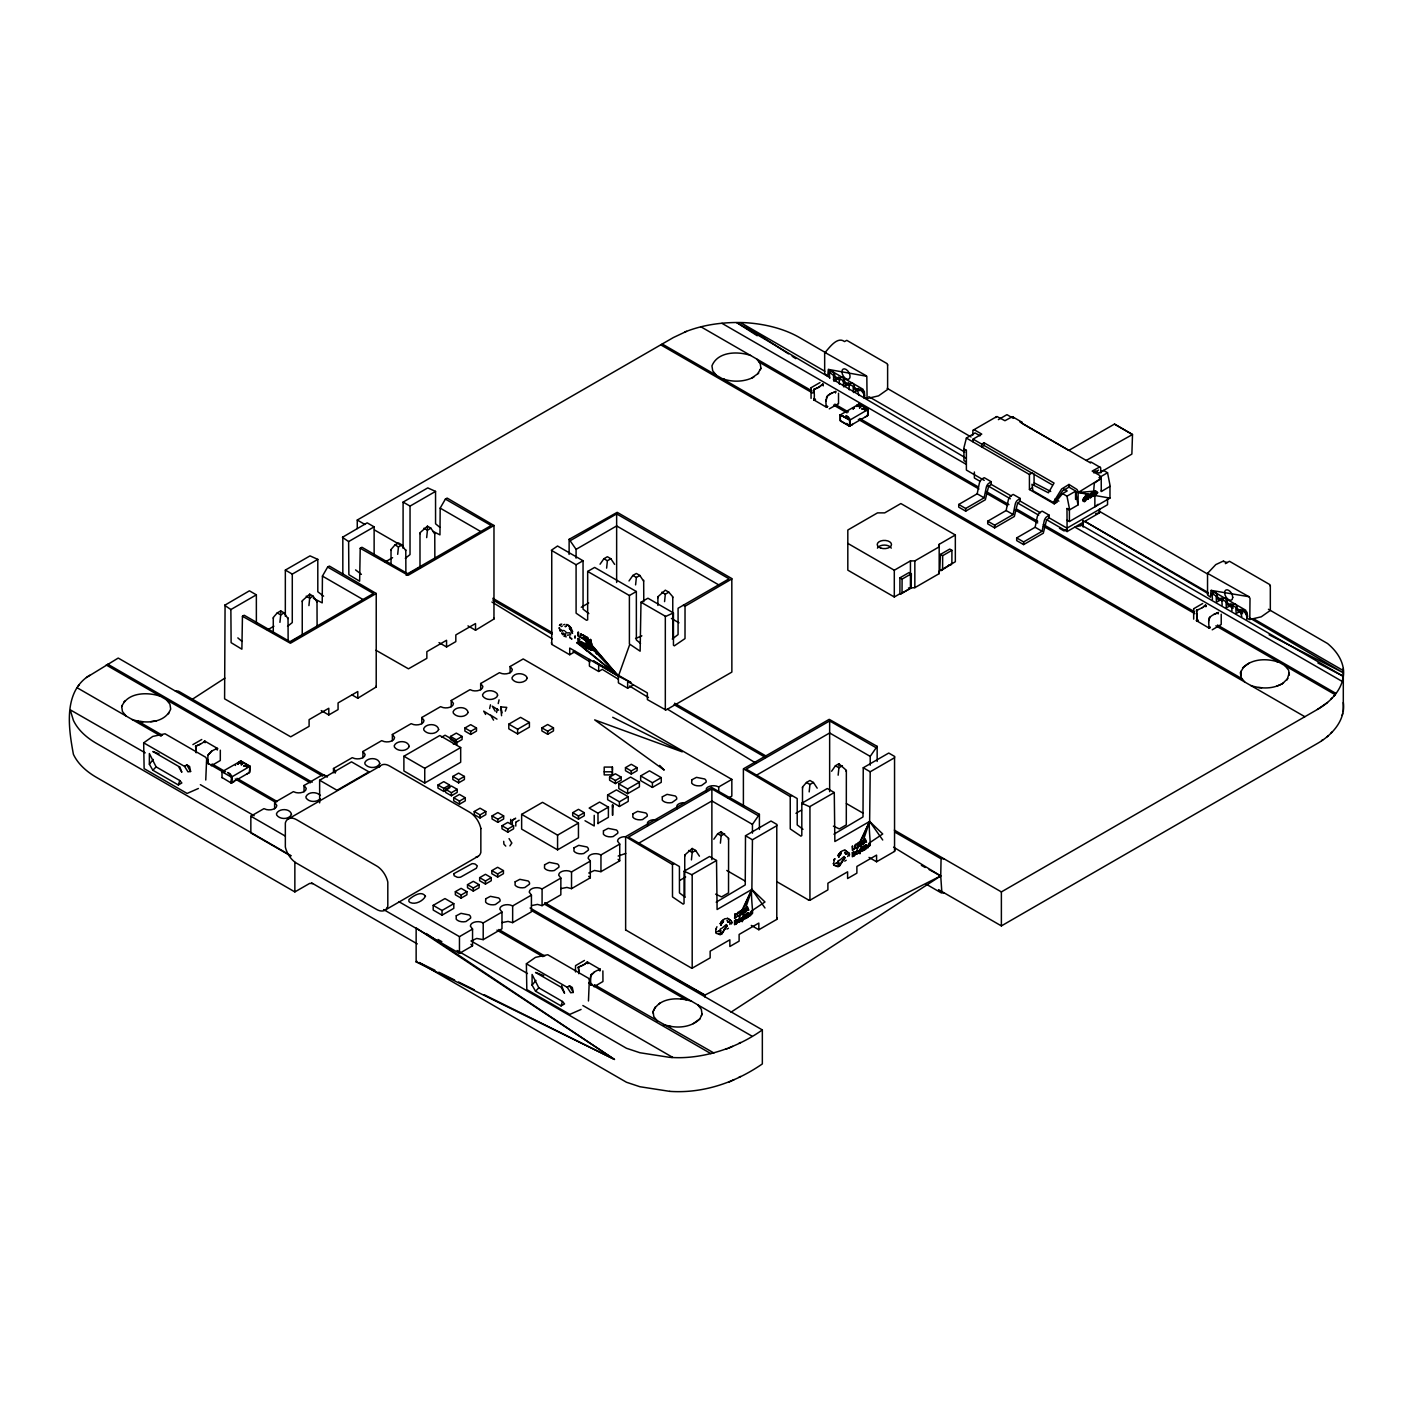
<?xml version="1.0" encoding="UTF-8"?>
<svg xmlns="http://www.w3.org/2000/svg" width="1414" height="1414" viewBox="0 0 1414 1414"><rect width="100%" height="100%" fill="white"/><g stroke="black" fill="none" stroke-linecap="round" stroke-linejoin="round"><path stroke-width="1.5" d="M198.384 788.482L187.108 793.448L144.122 768.633L143.68 742.827L152.765 736.429L165.031 733.778L205.737 757.285L206.638 759L205.755 780.015M220.319 750.18L220.301 760.502L211.287 765.787M313.378 598.299L322.215 602.877L322.427 576.099L327.641 567.067L373.42 593.509L289.976 641.673L244.198 615.249L242.448 616.257L241.882 649.203L231.118 642.663L230.871 609.558L224.649 605.298L249.412 590.822L256.358 594.834L256.376 623.45M285.328 616.31L285.345 570.089L310.02 555.879L317.797 559.378L317.814 591.777L323.594 596.16M317.797 559.378L292.291 574.102L292.274 622.567L287.555 626.331M432.755 531.24L439.966 534.881L440.178 508.121L445.392 499.089L491.171 525.513L407.727 573.695L361.949 547.271L360.217 548.261L359.633 581.207L348.869 574.685L348.622 541.58L342.4 537.32L367.163 522.844L374.127 526.856L374.127 555.472M352.121 694.963L357.777 698.233L376.212 686.992L376.23 593.491L329.374 566.06L327.641 567.067M403.078 548.332L403.096 502.094L427.77 487.901L435.547 491.4L435.565 523.781L439.719 527.245M435.547 491.4L410.042 506.106L410.025 554.571L405.323 558.353M383.601 909.573L459.462 953.372L472.541 945.807L472.559 929.069L470.349 926.117L470.915 924.403A7.512 4.33 0 0 1 480.672 921.963L483.217 922.918L501.988 912.065L499.778 909.131L500.344 907.399A7.512 4.33 0 0 1 510.101 904.978L512.663 905.914L531.434 895.08L529.225 892.128L529.79 890.396A7.512 4.33 0 0 1 539.547 887.974L542.092 888.929L560.863 878.076L558.654 875.125L559.219 873.41A7.512 4.33 0 0 1 568.976 870.989L571.539 871.925L590.31 861.091L588.1 858.139L588.666 856.407A7.512 4.33 0 0 1 598.422 853.985L600.968 854.922L619.739 844.087L617.529 841.136L618.095 839.421A7.512 4.33 0 0 1 625.589 836.699L711.454 787.333L759.406 814.34L759.406 829.435M470.986 941.017L476.712 938.454L483.199 939.638L483.217 922.918M467.981 625.889L475.528 630.237L493.963 619.014L493.981 525.495L447.142 498.082L445.392 499.089M501.988 912.065L501.97 928.804L483.199 939.638M510.648 823.054L510.701 819.342M502.094 922.582L508.015 921.415L512.646 922.635L512.663 905.914M581.083 1009.437L569.807 1014.386L526.821 989.57L526.379 963.782L535.464 957.366L547.731 954.733L588.436 978.241L589.338 979.937L588.454 1000.971M531.434 895.08L531.417 911.818L512.646 922.635M531.54 905.596L537.461 904.412L542.075 905.649L542.092 888.929M560.863 878.076L560.845 894.815L542.075 905.649M569.117 554.429L569.135 539.317L617.193 512.328L731.816 578.556L731.869 672.092L665.941 710.058L647.365 699.577L647.365 692.895L627.657 681.513L627.657 688.211L633.331 684.942M560.969 888.593L566.89 887.426L571.521 888.646L571.539 871.925M576.081 558.159L576.081 549.357L569.135 539.317M640.542 643.423L636.371 639.994L636.353 591.512L594.622 567.421L587.676 571.433L587.658 619.862L586.51 620.286L576.099 613.181L576.081 564.752L551.319 550.276L557.54 546.016L583.045 560.739L583.063 609.187L588.843 613.588M571.521 888.646L590.292 877.811L590.31 861.091M588.737 873.021L594.481 870.476L600.95 871.66L600.968 854.922M606.624 568.145L607.384 560.739L610.848 558.724L614.63 564.398M612.403 774.89L612.403 767.077L604.202 767.077L604.202 774.89L612.403 774.89L612.403 771.814L604.202 771.814M600.95 871.66L619.721 860.826L619.739 844.087M731.869 578.927L685.03 606.235L685.012 638.58L674.372 645.827L673.453 645.279L673.435 612.934L647.948 598.21L640.984 602.223L640.135 651.2L629.407 643.953L629.389 595.524L587.676 571.433M664.562 601.604L665.322 594.198L668.804 592.183L672.764 596.761L672.764 638.032M716.191 902.167L745.249 884.917L745.496 835.745L771.001 821.021L776.958 824.486L776.781 825.723L752.442 839.775L751.877 889.441L717.092 909.52L716.527 860.507L709.563 856.495L684.076 871.218L684.04 903.581L683.121 904.112L672.498 896.9L672.481 864.52L625.73 836.77M718.719 791.133L718.719 786.944L731.833 779.397L731.833 796.117L728.157 798.238M833.942 834.189L863 816.938L863.247 767.767L888.752 753.043L894.726 756.508L894.549 757.727L870.211 771.779L869.628 821.446L834.861 841.524L834.278 792.529L827.314 788.517L801.826 803.223L801.809 835.603L800.872 836.134L790.249 828.922L790.232 796.542L743.481 768.792L829.223 719.337L877.157 746.362L877.157 761.439M838.52 403.538L838.52 393.251M908.46 588.012L914.84 587.676L939.179 573.624L939.179 571.079L955.334 561.765L955.334 534.987L900.859 503.543L884.704 512.875L877.511 512.875L847.817 530.02L847.817 570.16L894.302 596.991L899.905 593.756L899.905 577.831L909.167 572.493L911.358 573.748L911.146 587.906L900.506 594.039L911.146 587.906M955.334 534.987L939.179 544.319L939.179 546.847L914.84 560.898L910.439 560.898L894.302 570.231L847.817 543.4M1221.219 614.206L1221.219 624.475L1212.205 629.831M938.543 889.618L1001.377 925.905L1317.459 743.428C1331.917 735.156 1345.651 720.398 1343.3 702.511M1268.429 609.275L1327.534 643.511A89.1 51.434 0 0 1 1343.3 668.522C1345.651 686.391 1331.917 701.167 1317.459 709.439L1001.377 891.916L894.355 830.124M585.007 820.739L594.216 825.97L594.234 815.348M583.735 644.112L584.583 645.12L583.664 642.928M739.999 919.683C741.148 920.938 740.565 917.067 739.805 919.012M951.922 550.329L951.869 563.709L941.07 570.62L942.59 569.312L942.661 555.684L951.922 550.329L949.731 549.074L940.469 554.412L939.762 569.948M972.673 435.424L972.973 430.439A3.447 1.98 60 0 1 975.077 430.245L981.758 434.116L973.062 439.135L973.062 441.804M1092.615 492.072L1092.615 492.072C1091.219 495.872 1089.964 494.511 1094.312 491.135L1078.104 492.549L1078.104 504.922L1069.408 509.941L1067.093 508.598M578.079 638.509L578.043 642.592L579.97 643.706M578.52 641.019L579.952 643.706M578.556 635.947L578.114 632.076L578.096 636.141L579.97 637.219L578.556 635.947L578.573 632.341M580.641 641.39L581.826 641.85M581.967 644.872L582.214 642.345L582.409 645.138M581.967 643.423C580.518 642.928 582.833 645.049 581.384 643.158M582.745 638.704L580.854 637.52M585.361 640.383L583.911 639.075L583.947 635.947L585.308 636.265L583.469 635.204L583.452 639.269L585.361 640.383M588.383 641.585L586.015 640.789L586.05 636.707L587.605 637.679M593.208 650.104L590.416 649.821L590.451 645.756L591.989 646.728L590.451 645.756M592.183 650.193L590.875 649.627L590.893 646.481L592.448 647.789M735.068 913.921L735.068 917.527L736.464 917.209L734.591 918.252L735.086 913.904M737.224 920.461L738.002 919.807M738.462 919.648L738.214 922.228M739.504 921.84L740.6 921.327M741.802 910.545L739.982 911.111L739.964 915.212L741.873 914.133L740.423 914.487L741.696 911.906L740.423 912.631L740.441 911.323L741.82 910.068M744.524 908.778L745.266 911.023L742.527 913.744L742.544 909.644L744.1 908.831M748.907 912.755L749.667 914.999L746.928 917.721L746.946 913.621L748.483 912.808M855.77 851.811L854.816 853.95M856.672 854.303L856.566 851.847L855.983 854.144M857.255 853.844L858.581 853.102M859.571 842.09L857.732 843.115L857.715 847.233L859.624 846.138L858.174 846.491L859.447 843.928L858.174 844.635L858.192 843.327L859.553 842.09M862.275 840.782L863.017 843.044L860.295 845.766L860.295 841.666L861.851 840.853M866.658 844.759L867.418 847.021L864.679 849.743L864.696 845.643L866.234 844.83M902.026 592.731L902.097 579.104L911.358 573.748M1208.723 620.534L1210.225 616.804M567.102 635.186L570.637 634.833L569.86 632.836L566.466 632.889L565.512 631.528M587.004 640.878L588.065 641.072L586.474 640.577L586.51 637.449L588.065 638.739M720.133 931.596L720.398 932.71M721.052 934.371L727.132 925.569L726.354 924.473L722.006 928.185M837.901 863.618L838.149 864.732M838.82 866.375L844.883 857.591L844.105 856.477L839.757 860.207M1093.535 496.349C1091.961 495.13 1089.982 497.869 1093.711 495.448M737.154 915.371L737.154 914.239M854.904 847.375L854.904 846.244M503.702 841.33L503.914 844.158L505.77 846.102M849.425 854.498L849.337 853.508L849.213 855.983L849.443 854.409M857.662 850.892C858.811 851.122 858.28 851.829 857.732 851.511M588.648 641.373L588.03 638.121M578.308 967.176L582.851 965.214A24.498 14.14 0 0 0 587.287 962.139L586.492 962.757A24.445 14.122 0 0 1 582.851 965.214L578.308 967.176L578.485 968.837A24.462 14.122 60 0 1 578.803 973.592M744.736 911.341L744.895 909.838M749.12 915.318L749.279 913.815M862.487 843.363L862.646 841.86M866.87 847.34L867.029 845.837M217.279 749.756L217.544 748.501L204.73 741.042L203.775 741.926A24.71 14.264 0 0 1 200.152 744.277L195.592 746.221L195.786 747.882A24.727 14.264 60 0 1 196.104 752.637M715.731 931.861L715.926 929.122M833.482 863.866L834.596 858.934M235.449 765.451L235.413 765.027M863.017 843.044L863.106 841.489M867.418 847.021L867.507 845.466M1087.525 498.046C1082.47 505.929 1083.884 498.912 1087.101 497.534M571.468 632.394L572.299 633.03L571.203 631.068L572.599 633.366M827.614 406.454L826.607 407.338L826.253 405.818A24.727 14.264 60 0 1 825.917 401.063L827.508 395.849A24.71 14.264 0 0 1 831.149 393.375L832.563 392.668M857.556 851.034L858.528 850.698M593.314 649.415L592.413 647.152M584.017 643.087L584.282 643.706M737.366 922.547L738.479 921.062L737.507 921.822M1209.377 617.706L1209.377 617.706A24.498 14.14 0 0 1 1213.848 614.454L1218.355 612.421L1218.214 613.641M612.562 804.796L612.58 815.33L612.598 804.743L612.616 807.306M583.01 645.385L584.654 646.021M1208.616 622.019L1208.829 620.463M826.041 400.993L826.13 399.526M1196.58 610.53L1196.916 613.729M887.585 365.166L887.214 363.698L846.756 340.332L844.547 341.587C837.088 335.79 828.657 348.763 824.662 352.934L824.68 373.455L827.738 376.265L828.321 369.408L866.817 376.283L867.082 398.483L864.237 397.334L863.088 389.31L828.71 369.461M1270.285 586.103L1269.913 584.654L1229.455 561.27L1225.355 563.638M564.363 634.745L563.585 633.048M598.034 823.743L597.963 813.174L589.161 808.083L599.589 802.074L608.391 807.147L608.391 817.327L597.963 823.355M588.224 640.949L588.401 639.57M592.607 649.998L592.784 648.602M684.747 896.317L684.747 855.046L692.188 848.471L695.653 850.468L699.435 856.159M802.498 804.442L802.498 787.05L806.457 782.49L809.939 780.475L813.421 782.49L817.186 788.164M511.727 842.885L509.058 838.608M813.881 389.575L814.323 394.365A24.727 14.264 60 0 1 814.111 398.677L813.775 399.932L813.987 398.748M723.597 930.023L727.132 925.569L723.12 931.95M841.348 862.027L844.883 857.591L840.888 863.954M588.401 640.701L588.365 639.428M592.784 649.751L592.749 648.478M729.889 924.473L729.765 922.14M847.817 855.877L847.64 856.495M231.295 783.109L231.984 776.746L230.146 773.812L227.778 772.504L231.984 776.746L231.401 782.914L234.3 781.288L231.295 783.109L222.139 777.559M840.234 414.815L850.185 419.834L840.234 414.815L840.234 420.842L849.496 426.197L850.185 419.834L848.347 416.883L845.996 415.575L850.185 419.834L849.62 426.003L840.34 420.647L840.34 414.885L858.881 404.174L868.161 409.53L868.161 415.292L849.62 426.003L846.703 423.422M238.931 761.969L242.413 764.108L241.264 764.78L242.413 764.108L238.931 762.111L240.787 760.891L250.066 766.247L249.182 772.786L247.043 773.882M857.149 405.058L860.631 407.197L859.465 407.868L860.631 407.197L857.149 405.182L859.005 403.98L868.267 409.335L867.383 415.875L865.262 416.953M595.1 649.008L595.683 651.324L594.481 650.634L595.1 648.991M551.389 642.522L551.743 644.377L569.718 654.753L575.374 651.483M747.776 909.167L747.193 907.523L747.794 909.184L746.592 909.838L747.211 907.541L746.592 909.838M752.177 913.144L751.576 911.5L752.177 913.161L750.993 913.833L751.594 911.517L750.993 913.833M863.353 843.999L864.201 842.408L866.552 842.196L865.209 838.873L863.353 843.999L864.944 839.545L865.545 841.189L864.343 841.86L864.961 839.545L865.545 841.189M869.274 843.84L868.744 845.837L869.928 845.165L869.345 843.522L867.736 847.993L869.115 843.133L882.725 833.977L869.628 821.446L859.942 841.825M590.681 640.1L591.299 642.274L590.098 641.585L590.698 639.959L591.282 642.292M745.266 911.023L745.425 910.103M749.667 914.999L749.827 914.08M855.117 854.144L856.23 853.084L855.311 854.692M511.674 843.186L509.924 845.872M859.712 849.637C859.376 859.412 861.533 840.376 860.083 853.49M854.409 408.169L853.596 407.921M859.783 389.15L864.325 391.236L864.661 395.849M1242.482 610.088L1247.024 612.191L1247.643 616.858M860.419 851.67L861.197 848.807L860.348 851.458M991.179 484.383L988.527 486.699L985.346 499.761L965.691 511.143L958.727 507.131L958.727 504.462L977.18 493.804L979.283 483.535A4.914 2.846 -60 0 1 982.642 478.604L984.232 477.685L991.179 481.697L991.179 484.383L1011.364 496.031M958.727 504.462L965.691 508.474L984.126 497.816L986.23 487.547A4.914 2.846 -60 0 1 988.121 483.853L991.179 481.697M1020.166 501.104L1017.514 503.419L1014.333 516.481L994.661 527.882L987.714 523.869L987.714 521.183L1006.149 510.525L1008.253 500.256A4.914 2.846 -60 0 1 1011.611 495.342L1013.202 494.423L1020.166 498.435L1020.166 501.104L1040.351 512.769M987.714 521.183L994.661 525.195L1013.113 514.555L1015.199 504.268A4.914 2.846 -60 0 1 1017.09 500.574L1020.166 498.435M1049.135 517.842L1046.484 520.14L1043.302 533.219L1023.63 544.602L1016.684 540.59L1016.684 537.903L1035.136 527.263L1037.222 516.976A4.914 2.846 -60 0 1 1040.58 512.062L1042.171 511.143L1049.135 515.156L1049.135 517.842L1066.987 528.147L1107.551 504.727L1107.551 498.152M1016.684 537.903L1023.63 541.933L1042.083 531.275L1044.186 521.006A4.914 2.846 -60 0 1 1046.077 517.312L1049.135 515.156M217.155 749.809L217.544 748.43L216.042 748.872M588.825 641.055L588.86 639.782M593.138 650.263L593.261 648.832M599.978 970.693L600.19 969.35M599.854 970.764L600.243 969.385L587.393 961.962L587.8 963.676L587.411 962.227M826.324 398.112L827.508 395.973A24.71 14.264 0 0 1 831.149 393.499L835.656 391.484L835.515 392.685M1093.747 495.483L1095.231 494.246M1209.023 619.067L1209.288 617.865M489.651 708.538L490.464 704.826M498.241 703.571L499.054 699.859M496.579 712.532L497.41 708.838M569.771 637.06L569.789 636.547M1196.474 620.887L1196.686 619.686A24.462 14.122 60 0 0 1197.022 615.302L1197.039 613.658M208.477 764.232L207.823 759.283A24.727 14.264 60 0 1 208.158 754.899L211.764 750.975M835.409 392.756L835.692 391.501L834.066 392.155M713.823 839.227L717.676 833.747L721.158 831.732L728.599 838.308L728.528 892.87L721.582 896.883L715.643 894.143M831.591 771.249L835.427 765.752L838.909 763.754L846.35 770.33L846.297 824.892L839.333 828.904L833.412 826.147M208.035 754.97L211.764 751.117A24.621 14.211 0 0 1 217.314 748.554M721.582 932.179L720.84 932.727M586.103 646.569L586.934 644.872C584.088 640.312 587.871 658.04 585.944 647.188C584.936 637.785 587.199 650.157 586.368 647.488M980.079 435.812L975.041 432.914L966.381 438.075L963.959 447.637L963.941 460.628L966.257 461.971M1095.426 491.612C1095.85 491.153 1095.461 490.375 1096.31 491.736M869.345 843.522L869.928 845.165M1095.32 490.923L1094.913 492.408L1095.903 491.33M1096.698 493.999C1098.89 491.1 1096.875 493.274 1097.052 493.345M1093.853 495.589L1094.153 494.423M746.468 910.404L745.602 911.995L747.476 906.851L748.784 910.192L747.918 909.556L745.602 911.995M853.066 408.646L853.384 408.133M1092.527 495.324L1092.562 496.491L1092.845 495.554M600.013 969.368A24.445 14.122 0 0 0 594.463 971.931L590.734 975.907A24.462 14.122 60 0 0 590.416 980.291M1210.313 627.392L1209.359 628.258L1196.544 620.728L1198.135 620.233M1213.848 614.454L1218.355 612.598A24.498 14.14 60 0 0 1218.108 613.711M1093.817 495.695L1094.33 494.317M643.6 581.136L639.835 575.463L636.353 573.448L632.871 575.463L629.018 580.942M672.587 597.857L672.657 596.973M287.961 618.59L284.179 612.916L280.697 610.901L277.232 612.916L273.273 617.476L273.273 632.694M316.93 601.851L313.148 596.178L309.684 594.18L302.243 600.756L302.243 635.505M405.712 550.594L401.93 544.92L398.465 542.923L394.983 544.92L391.024 549.498L391.024 564.699M434.681 533.873L430.917 528.2L427.435 526.185L419.993 532.76L419.993 567.527M736.694 914.345L737.984 912.242M854.463 846.367L854.622 845.802M728.404 839.421L728.493 838.537M742.332 921.468C744.966 907.912 740.476 927.124 743.428 916.802L742.597 919.454M846.155 771.443L846.244 770.559M742.173 921.681L743.905 916.537M859.924 853.702L861.656 848.541M1223.428 561.446L1227.246 562.542M1342.681 679.498L1342.116 681.371L1074.958 527.122M1342.116 715.36L1342.681 713.504M376.23 593.491L290.4 643.264L242.448 616.257M493.981 525.495L408.151 575.286L360.217 548.261M742.403 920.337L741.961 917.633L742.456 920.302M178.358 784.964L179.737 780.51L156.106 766.865L149.371 753.521L149.371 764.232L152.853 770.241L178.358 784.964L181.84 782.967L179.737 780.51M561.058 1005.92L562.454 1001.466L538.805 987.803L532.088 974.476L532.088 985.169L535.553 991.196L561.058 1005.92L564.539 1003.905L562.454 1001.466M335.136 773.158L335.701 771.443L333.492 768.491L352.263 757.657L354.808 758.593A7.512 4.33 0 0 0 364.565 756.172L365.13 754.44L362.921 751.506L381.692 740.653L384.255 741.608A7.512 4.33 0 0 0 394.011 739.168L394.577 737.454L392.367 734.502L411.138 723.668L413.683 724.604A7.512 4.33 0 0 0 423.44 722.183L424.006 720.451L421.796 717.499L440.567 706.664L443.13 707.601A7.512 4.33 0 0 0 452.887 705.179L453.452 703.465L451.243 700.513L470.014 689.661L472.559 690.615A7.512 4.33 0 0 0 482.315 688.194L482.881 686.462L480.672 683.51L499.442 672.675L502.005 673.612A7.512 4.33 0 0 0 511.762 671.19L512.328 669.458L510.118 666.524L523.198 658.942L731.833 779.397M580.659 636.194L580.659 635.063M741.343 920.956L751.877 889.441L764.974 901.973L751.364 911.111L750.003 915.972L752.319 913.532C753.45 914.681 750.427 893.029 751.877 889.441L764.974 907.982M859.093 852.96L869.628 821.446L882.725 840.004M852.925 408.911L853.331 409.176M715.873 929.281L716.951 926.753M1223.693 560.916L1215.793 564.593L1207.538 573.359L1207.538 594.941L1210.437 597.221L1211.02 590.363L1248.969 596.708L1250.011 598.387L1249.782 619.438L1246.954 618.289L1245.787 610.265L1211.409 590.416M629.654 644.696L618.395 676.157L618.395 682.856L627.657 688.211M583.24 635.045L618.395 676.157L593.403 660.851L630.998 682.555L618.395 676.157L585.696 641.779L589.603 642.875L589.956 641.956L591.777 644.112M719.001 930.995L717.729 931.419M836.752 863L835.48 863.441M505.311 711.154L506.76 707.371L500.697 706.912L501.563 715.696M561.022 626.614L562.383 626.031M238.082 764.355L238.259 763.207L237.534 764.126M719.16 930.659L718.171 931.702M836.911 862.681L835.939 863.707M590.098 641.585L590.645 640.206M594.481 650.634L595.029 649.256M1232.637 604.291C1240.255 601.604 1234.334 616.133 1240.997 609.328M849.938 383.335C857.556 380.666 851.635 395.195 858.298 388.373M737.065 921.946L738.462 920.461L737.33 921.557M569.718 654.753L569.718 648.054L618.395 676.157L589.019 642.522L590.486 639.305L591.777 644.148M736.747 923.607L751.877 889.441L742.191 909.803M854.498 855.611L869.628 821.446C868.373 825.723 870.953 845.908 870.07 845.554L868.585 846.385M737.277 913.815L739.257 912.154M855.028 845.837L857.008 844.158M126.058 715.997L122.452 711.525L121.71 706.611C127.56 692.171 147.569 691.853 160.295 696.218M132.103 719.479C144.829 723.862 164.837 723.526 170.687 709.086L169.945 704.172L166.339 699.7M757.515 374.074L760.926 368.312L760.184 363.398L756.578 358.944M691.658 1001.306C678.932 996.923 658.924 997.259 653.074 1011.699L653.356 1013.555M693.213 1023.665L699.842 1018.928L702.051 1014.174L701.309 1009.26L697.703 1004.788M1243.754 666.878L1240.361 672.622L1240.82 675.662M1276.983 686.02L1282.251 683.899L1287.765 678.508M1287.147 679.851L1289.073 673.241M121.71 706.611L122.329 705.268M168.478 713.84L169.097 712.515M760.308 369.655L760.926 368.312M655.283 1006.927L653.074 1011.699L653.816 1016.613L657.422 1021.067M701.432 1015.517L702.051 1014.174M1240.997 671.279L1241.103 677.536L1244.727 682.008M288.032 617.706L288.138 641.373M317.001 600.968L317.107 626.826M405.783 549.71L405.889 573.395M434.752 532.99L434.858 558.83M643.67 580.253L643.794 601.745M591.14 974.67L592.113 973.751M1083.866 501.351A2.315 1.343 -60 0 1 1082.753 500.203L1085.333 496.12A2.916 1.679 -60 0 1 1087.242 494.988L1087.826 495.147M830.23 371.953C837.972 369.319 831.856 383.813 838.608 377.008M238.171 763.313L237.623 764.249M561.729 624.034L559.431 625.448L560.351 624.316M840.093 377.644C847.817 375.01 841.701 389.486 848.453 382.681M720.026 923.731L724.481 918.853L727.874 918.411M838.078 855.629L839.103 853.862L837.795 855.753M1222.792 598.599C1230.516 595.966 1224.418 610.441 1231.152 603.637M1212.929 592.908C1220.671 590.274 1214.555 604.75 1221.307 597.945M720.327 923.607L721.334 921.84M720.433 930.978L721.052 930.359M838.184 863L838.82 862.381M752.46 833.164L752.442 824.38L759.406 814.34M870.211 765.186L870.211 756.384L877.157 746.362M1084.114 501.387L1083.106 499.142L1085.917 495.695M1202.236 607.613A24.445 14.122 0 0 1 1196.686 610.176L1196.721 612.103M591.158 974.493L591.105 974.741A24.498 14.14 60 0 0 590.522 980.22L590.981 985.098L592.006 984.427M77.929 686.497L79.149 684.818M720.857 922.617L721.723 921.327M838.608 854.639C839.916 851.794 844.883 848.011 846.986 851.953L849.036 852.783M562.507 630.874L561.234 629.831M973.062 439.135L981.758 444.137L984.073 442.794L1054.049 483.058L1048.41 492.797L1031.955 484.313L1032.927 490.729L1053.306 502.5L1061.631 488.979L1068.984 484.472L1076.885 489.403A3.464 1.997 60 0 1 1078.016 491.772L1094.86 495.731L1094.86 506.831L1098.059 504.303M379.252 767.236L380.066 766.158A16.402 9.474 60 0 1 389.539 765.964L469.678 812.237A16.402 9.474 60 0 1 476.377 818.547A16.597 9.58 60 0 1 478.162 821.375L478.674 822.365A16.402 9.474 60 0 1 480.318 826.448A16.597 9.58 60 0 1 480.884 828.533M580.783 634.798L582.374 635.027M562.648 630.715L561.694 630.626M722.236 933.364L721.547 934.071L722.731 932.674M839.987 865.386L839.297 866.075L840.482 864.696M855.735 844.246L854.887 845.272M839.227 864.29L839.722 863.406L838.767 864.696M1034.288 482.916L1050.726 491.453M149.371 764.232L153.242 759.424M532.088 985.169L535.941 980.379M966.381 438.075L1029.427 474.485L1029.427 489.527L1054.208 503.826L1062.55 493.61L1067.199 490.941L1063.505 488.802M600.049 564.221L603.902 558.724L607.384 556.727L610.848 558.724M668.804 592.183L665.322 590.168L657.899 596.761L657.899 605.439M719.938 929.493L721.105 928.503M837.689 861.515L839.156 860.366L838.255 860.949M1092.333 493.627L1092.439 492.355M152.853 770.241L156.106 766.865M535.553 991.196L538.805 987.803M739.858 918.941L741.113 918.181M854.409 407.55L853.738 407.868M89.736 675.256C62.905 691.605 68.597 728.422 73.404 754.298A89.276 51.54 0 0 0 96.541 777.417L294.854 891.916L309.613 883.432L312.812 883.591M722.059 920.903L723.226 919.736M839.81 852.925L840.977 851.758M1333.773 696.254L1335.293 694.751L1215.899 625.819M1330.928 699.099L1332.006 698.021M1328.188 735.846L1327.004 736.871M1330.928 733.088L1332.006 732.01M238.613 762.906L239.903 762.888M857.591 405.783L856.672 406.083M861.586 844.547C860.048 845.466 864.06 842.585 860.755 845.042L860.755 841.878L862.31 841.348M865.969 848.524C864.414 849.478 868.443 846.597 865.138 849.019L866.057 845.378M856.584 406.454L857.238 406.313M277.232 612.916L280.697 614.913L279.937 622.337M306.202 596.178L309.684 598.193L308.924 605.599M401.93 544.92L398.465 546.935L397.688 554.341M430.917 528.2L427.435 530.197L426.675 537.62M632.871 575.463L636.353 577.46L635.593 584.883M688.706 850.468L692.188 852.483L691.428 859.906M717.676 833.747L721.158 835.745L720.398 843.168M806.457 782.49L809.939 784.487L809.179 791.911M835.427 765.752L838.909 767.767L838.149 775.19M203.775 741.802L204.694 741.024L205.083 742.721L204.712 741.272M320.324 798.769C316.665 802.463 309.118 802.427 306.096 798.009L305.954 796.648C308.376 791.522 316.807 791.593 320.412 795.463M823.142 385.686L822.842 384.078L819.537 386.8A24.621 14.211 0 0 1 813.987 389.363L814.217 392.774M826.695 407.144L827.614 406.313M738.903 915.3L737.436 915.812L738.408 915.689M1205.965 606.553L1205.594 605.051L1203.473 606.942M1210.313 627.268L1209.324 628.099A24.498 14.14 60 0 1 1208.74 621.948M1205.541 605.068L1202.236 607.755M822.842 384.113L819.537 386.676A24.71 14.264 0 0 1 815.259 388.762L813.916 389.257M855.081 853.579L855.717 852.253M751.276 925.41L758.823 929.758L776.781 919.4L777.205 917.81M869.027 857.432L876.574 861.78L894.549 851.405L894.974 849.832M618.183 856.036L625.783 853.42M608.568 807.023L597.963 813.174M856.159 847.711L855.187 847.817L856.972 847.021M856.566 847.887L855.099 848.488M895.292 832.351L941.07 858.793L940.734 875.938L705.233 994.908L705.233 996.958M123.919 701.857L125.121 700.849M752.089 377.821L758.717 373.084M699.842 1018.928C691.941 1026.847 679.48 1028.349 668.946 1026.034M1242.57 667.868L1249.198 663.113M658.959 1003.887L660.179 1002.897M705.233 994.908L704.95 996.764M1243.79 666.86C1253.158 658.411 1267.545 658.358 1278.963 662.229L1276.736 661.628M1283.452 682.891C1273.943 689.148 1261.306 689.095 1250.754 685.49M737.878 912.843L738.868 912.207M855.629 844.865L856.619 844.211M1196.456 610.335L1197.958 609.717M384.555 910.404L478.674 855.983A16.402 9.474 60 0 0 479.982 854.445A16.579 9.562 60 0 0 480.848 852.395L480.848 828.445M739.222 915.512L737.33 916.484M565.087 635.045L565.476 633.879L564.999 635.01M1211.745 595.294L1212.682 594.781M567.244 987.343L569.453 985.788L572.299 987.449L573.289 992.451L570.673 992.752L567.244 987.343L526.415 963.8M184.545 766.388L186.754 764.85L189.6 766.512L190.59 771.514L187.974 771.814L184.545 766.388L143.715 742.845M1093.658 493.132L1094.683 491.188L1093.499 493.362M564.946 624.387L563.55 624.794M743.499 912.719L744.542 911.694L742.986 913.02L743.004 909.856L744.559 909.326M747.882 916.696L748.943 915.671L747.387 916.997L748.306 913.356M1321.577 740.6L1322.921 739.663M86.466 677.5L118.228 658.058L322.745 776.127M1317.495 709.404L1327.534 702.511M593.226 972.867L594.463 972.054M191.756 699.647L224.879 678.137M730.985 1012.177L940.734 875.938L893.595 847.163M1095.567 494.794L1096.504 492.779L1094.524 495.395L1096.38 492.991L1095.638 494.423M580.73 634.02L582.78 635.434L581.066 633.949M849.496 426.197L852.518 424.359L849.62 426.003L849.62 420.241L868.267 409.335M1093.959 492.903L1094.065 491.436M758.823 929.758L758.823 923.077L739.115 934.442L739.115 941.141L729.854 946.496L729.854 939.797L710.146 951.18L710.146 957.879L691.906 968.343L626.031 930.147M274.616 808.755L274.616 802.48L293.387 791.646L295.933 792.582A7.512 4.33 0 0 0 305.689 790.161L306.255 788.446L304.045 785.495L322.816 774.642L325.379 775.597A7.512 4.33 0 0 0 327.641 775.897M472.559 929.069L459.462 936.634L398.766 901.602M672.286 639.004L678.066 634.586L678.084 608.25L729.076 578.803L616.645 513.901L570.867 540.325M1100.993 471.958L1131.872 454.088L1132.508 434.505L1114.479 424.094L1068.843 450.394L1023.294 424.112M357.265 528.536L357.265 520.034L673.364 337.557L686.479 331.371M230.871 609.558L256.358 594.834M348.622 541.58L374.127 526.856M280.697 614.913L284.179 612.916M309.684 598.193L313.148 596.178M267.37 629.972L273.892 626.208M385.121 561.994L392.597 557.682M290.241 642.203L303.356 634.639M406.118 575.286L421.107 566.643M192.887 744.63L201.778 739.487M811.106 387.701L819.996 382.575M576.081 549.357L616.645 525.937L718.648 584.83M838.396 403.75L829.258 408.858M576.081 564.752L583.045 560.739M222.016 777.753L222.016 771.744L240.68 761.103L249.942 766.459L249.942 772.203L231.401 782.914L231.401 777.152L250.066 766.247M321.243 710.588L328.808 714.954L338.07 709.598L338.07 702.917L357.777 691.534L357.777 698.233M439.012 642.61L446.559 646.976L455.821 641.62L455.821 634.921L475.528 623.556L475.528 630.237M581.26 607.26L588.701 602.965M636.353 577.46L639.835 575.463M629.389 595.524L636.353 591.512M290.665 855.912L250.844 832.917L250.844 816.196L263.941 808.649L266.486 809.586A7.512 4.33 0 0 0 276.243 807.164L276.826 805.432L274.616 802.48M319.635 780.245L351.503 761.846L368.895 771.867L337.009 790.285L319.635 780.245L319.635 802.887M403.891 756.243L439.807 735.51L460.681 747.546L460.681 762.27L424.748 783.02L403.891 770.966L403.891 756.243L424.748 768.297L460.681 747.546M973.345 430.068L996.534 416.688M441.539 737.26L445.074 735.209L456.846 742.014L456.846 745.143M998.372 419.622L1006.945 414.656L1012.954 418.137M450.5 736.447L456.298 733.106L462.078 736.447L462.078 739.522L456.298 742.863L456.298 739.787L450.5 736.447L450.5 739.522L454.848 742.032M464.888 728.016L470.685 724.657L476.483 728.016L476.483 731.091L470.685 734.432L464.888 731.091L464.888 728.016L470.685 731.356L476.483 728.016M456.298 739.787L462.078 736.447M453.328 744.047L456.846 742.014M641.85 635.84L635.54 638.509M1052.034 484.719L984.073 445.481L981.758 446.824L981.758 444.137M589.408 659.437L589.408 666.118L598.688 671.473L602.452 669.299M508.81 724.145L520.582 717.34L529.402 722.448L529.402 727.132L517.63 733.919L508.81 728.829L508.81 724.145L517.63 729.235L529.402 722.448M448.114 788.924L443.766 791.433L437.969 788.075L437.969 785L443.766 781.659L449.564 785L449.564 788.075M452.834 776.445L458.613 773.105L464.411 776.445L464.411 779.521L458.613 782.861L452.834 779.521L452.834 776.445L458.613 779.786L464.411 776.445M541.88 727.857L547.678 724.498L553.475 727.857L553.475 730.932L547.678 734.273L541.88 730.932L541.88 727.857L547.678 731.197L553.475 727.857M437.969 785L443.766 788.358L449.564 785M445.604 789.33L451.402 785.99L457.199 789.33L457.199 792.406L451.402 795.764L445.604 792.423L445.604 789.33L451.402 792.688L457.199 789.33M453.7 797.761L459.479 794.421L465.277 797.761L465.277 800.854L459.479 804.195L453.7 800.854L453.7 797.761L459.479 801.119L465.277 797.761M1029.427 474.485L1032.52 472.7M1029.427 489.527L1032.52 487.742M474.238 811.53L480.035 808.189L485.833 811.53L485.833 814.623L480.035 817.964L474.238 814.623L474.238 811.53L480.035 814.888L485.833 811.53M1086.217 460.434L1132.508 434.505M492.072 815.913L497.852 812.555L503.649 815.913L503.649 818.989L497.852 822.329L492.072 818.989L492.072 815.913L497.852 819.254L503.649 815.913M1075.789 499.442L1075.789 491.135L1068.984 487.141L1062.603 490.835L1055.622 501.157L1053.306 502.5M1062.55 493.61L1066.987 496.173L1075.559 491.206L1077.981 504.851M1098.961 477.702L1107.551 472.753L1109.972 485.108L1109.972 498.099L1069.408 521.519L1067.093 520.175M1054.208 503.826L1057.301 502.041M502.005 825.741L507.803 822.4L513.6 825.741L513.6 828.816L507.803 832.157L502.005 828.816L502.005 825.741L507.803 829.081L513.6 825.741M521.642 814.376L542.516 802.339L578.45 823.072L578.45 837.795L557.576 849.849L521.642 829.099L521.642 814.376L557.576 835.126L578.45 823.072M512.434 820.12L515.686 818.246L512.487 820.155M515.916 822.117L519.15 820.244M1090.441 494.988L1090.618 493.221M1093.658 491.471L1094.312 483.181L1101.206 478.392A3.447 1.997 60 0 0 1098.855 474.945L1092.156 471.092L1099.403 467.15A3.447 1.98 -60 0 1 1100.658 467.857L1100.852 472.877M1093.499 493.168L1092.81 492.16M1087.755 496.614C1085.404 503.013 1091.078 496.049 1086.677 495.819A2.05 1.184 -60 0 0 1084.962 497.887L1083.902 500.574M1094.524 495.395L1095.267 493.309M1090.441 497.622C1092.739 496.349 1089.098 499.001 1090.441 495.961L1091.29 495.801M1109.972 486.381L1101.294 491.542L1101.206 478.392L1078.104 492.549L1109.972 498.099M625.483 767.625L631.28 764.285L637.078 767.625L637.078 770.701L631.28 774.041L625.483 770.701L625.483 767.625L631.28 770.966L637.078 767.625M609.593 777.134L615.39 773.794L621.188 777.134L621.188 780.21L615.39 783.568L609.593 780.21L609.593 777.134L615.39 780.493L621.188 777.134M618.802 783.886L630.573 777.081L639.411 782.189L639.411 786.873L627.639 793.678L618.802 788.57L618.802 783.886L627.639 788.994L639.411 782.189M572.688 812.679L578.485 809.321L584.282 812.679L584.282 815.754L578.485 819.095L572.688 815.754L572.688 812.679L578.485 816.019L584.282 812.679M1066.969 529.225L1064.035 530.922L1059.475 528.288M607.631 795.004L616.451 789.896L628.223 796.701L628.223 801.385L619.403 806.475L607.631 799.688L607.631 795.004L619.403 801.791L628.223 796.701M640.648 775.933L649.486 770.824L661.257 777.629L661.257 782.313L652.42 787.404L640.648 780.616L640.648 775.933L652.42 782.72L661.257 777.629M1046.289 519.539L1067.093 531.558L1099.544 512.822L1099.544 508.81M455.343 891.686L461.123 888.346L466.92 891.686L466.92 894.779L461.123 898.12L455.343 894.779L455.343 891.686L461.123 895.044L466.92 891.686M467.504 884.669L473.301 881.329L479.099 884.669L479.099 887.745L473.301 891.085L467.504 887.745L467.504 884.669L473.301 888.01L479.099 884.669M479.664 877.652L485.462 874.294L491.259 877.652L491.259 880.728L485.462 884.068L479.664 880.728L479.664 877.652L485.462 880.993L491.259 877.652M491.842 870.617L497.64 867.277L503.437 870.617L503.437 873.693L497.64 877.051L491.842 873.693L491.842 870.617L497.64 873.958L503.437 870.617M433.197 905.367L444.968 898.562L453.806 903.67L453.806 908.354L442.034 915.158L433.197 910.05L433.197 905.367L442.034 910.475L453.806 903.67M757.657 815.348L711.878 788.906L628.435 837.088L679.427 866.535L679.462 892.906L685.242 897.289M875.425 747.352L829.647 720.928L746.185 769.11L797.196 798.539L797.213 824.928L802.993 829.311M416.14 961.944L614.471 1059.439L416.14 927.955L416.14 961.944L417.112 961.379M638.863 843.115L711.878 800.96L752.442 824.38M756.631 775.119L829.647 732.965L870.211 756.384M692.188 852.483L695.653 850.468M721.158 835.745L724.64 833.747M809.939 784.487L813.421 782.49M838.909 767.767L842.391 765.752M672.481 864.52L674.213 863.512M790.232 796.542L791.964 795.534M680.063 880.233L685.666 876.98M795.941 813.315L801.561 810.081M684.076 871.218L691.835 874.718L716.527 860.507M801.826 803.223L809.603 806.722L834.278 792.529M625.642 930.377L625.624 837.106M584.477 960.442L575.533 965.656L575.48 971.931M1193.805 608.656L1202.695 603.513M593.986 986.742L602.965 981.51L602.877 970.905M808.242 899.728L809.939 900.258L827.897 889.883L827.897 883.202L847.605 871.819L847.605 878.518L856.884 873.163L856.884 866.464L876.574 855.099L876.574 861.78M670.36 1057.372C700.973 1059.722 735.969 1048.746 762.34 1029.922L762.34 1063.929C735.28 1082.594 702.899 1093.658 669.794 1091.361M839.81 378.051L833.783 381.144L833.465 375.134L829.223 372.465L829.771 378.369M849.655 383.742L843.645 386.835L843.31 380.808L839.085 378.157L839.421 384.148M859.518 389.433L853.49 392.509L853.049 386.322L848.913 383.83L849.284 389.84M386.941 908.159A16.296 9.403 60 0 1 385.633 909.697L385.121 910.086A16.597 9.58 60 0 1 383.335 910.846A16.402 9.474 60 0 1 376.654 909.449L296.498 863.159A16.385 9.456 60 0 1 286.211 849.991A16.579 9.562 60 0 1 285.345 846.951L285.345 823.001A16.579 9.562 60 0 1 285.875 821.587A16.296 9.403 60 0 1 287.519 819.413L380.066 766.158M673.435 612.934L665.658 616.416L640.984 602.223M1222.509 599.006L1216.482 602.099L1216.164 596.072L1211.922 593.42L1212.47 599.324M1232.354 604.697L1226.345 607.773L1226.009 601.763L1221.784 599.094L1222.138 605.104M1242.217 610.388L1236.189 613.464L1235.748 607.26L1231.612 604.785L1231.983 610.777M1093.747 472.859L1098.519 470.12M846.845 853.862L845.713 854.18L847.233 853.95M860.278 845.749L861.25 845.201M729.094 921.84L727.963 922.175L729.483 921.928M742.527 913.744L743.499 913.179M844.706 861.108L846.191 860.26M864.661 849.743L865.633 849.178M726.955 929.086L728.44 928.256M746.91 917.721L747.882 917.173M829.223 372.465L830.654 371.67M839.085 378.157L840.499 377.361M1211.922 593.42L1213.353 592.625M1221.784 599.094L1223.198 598.299M1095.567 493.132C1097.458 493.574 1096.115 493.786 1095.461 493.062M860.313 841.666L861.303 841.083M833.164 374.728L834.596 373.95M843.027 380.419L844.441 379.641M1215.881 595.683L1217.295 594.905M1225.726 601.374L1227.14 600.596M742.544 909.644L743.552 909.078M864.696 845.643L865.704 845.059M746.946 913.621L747.953 913.055M861.674 841.401L860.773 841.878L862.045 841.312M743.923 909.379L743.022 909.856L744.294 909.308M838.714 866.428L835.55 865.898L836.452 865.757M720.963 934.424L717.782 933.876L718.701 933.753M200.152 744.277L195.592 746.221M824.839 352.404L866.269 375.753M1207.538 573.359L1248.969 596.708M734.149 1079.589L728.652 1082.258M684.712 332.043C703.536 324.495 724.003 321.879 744.206 322.639A89.188 51.487 0 0 1 799.511 337.557L826.2 353.005M728.652 1048.269L732.54 1046.378M739.009 1043.249L740.618 1042.471M739.009 1077.238L740.618 1076.461M566.236 636.866L563.886 636.106M222.016 771.744L231.401 777.152M753.821 377.114C744.118 382.063 732.523 382.328 722.342 378.705L724.551 379.305M864.078 398.182C866.976 393.269 853.897 383.159 859.146 395.513M1246.777 619.12C1249.676 614.224 1236.596 604.114 1241.846 616.469M815.436 399.278L813.845 399.791M815.436 399.42L813.934 399.968L826.66 407.356L826.359 405.747M1196.633 620.905L1198.135 620.375M598.741 969.827L600.172 969.35M725.647 1049.259L727.521 1048.64M1077.556 526.432L1081.622 525.248L1343.3 676.316L1317.919 662.989M1080.278 525.637L1081.622 525.248M327.323 777.081L178.535 691.181L175.336 691.022L176.891 691.446M941.865 858.581L944.269 858.952M944.269 892.941L941.07 892.782L925.816 883.962M941.865 892.57L940.734 875.938L929.139 869.61M866.8 398.607L878.536 395.867L887.621 389.469L887.621 364.653M1249.499 619.562L1261.235 616.822L1270.32 610.424L1270.32 585.608M1095.567 513.706L1099.544 512.822M713.929 1053.006L594.357 984.657M847.127 851.935L846.438 851.051M727.45 918.322L731.285 920.779M729.217 919.948L730.137 919.931L728.705 919.047M1092.439 492.567L1092.333 493.839M150.662 721.635L156.583 720.716M838.131 866.658L837.053 866.552M720.362 934.654L719.302 934.548M584.548 646.145L583.328 645.685M580.871 642.61L581.985 643.034L581.331 641.921M563.444 630.45L564.61 630.803M670.925 1057.372L672.693 1057.372L582.868 1005.513M143.061 721.723L139.827 721.564M1258.495 687.575L1261.73 687.734M680.7 999.062L683.916 999.221M669.759 1057.372L639.906 1052.741L626.473 1048.269L457.076 950.473M669.759 1091.361L639.906 1086.73L626.473 1082.258L419.021 962.492L434.876 970.216M1084.114 500.591C1082.558 499.442 1086.836 494.529 1087.861 496.685M591.388 649.927L592.289 650.193M1087.472 495.041C1092.227 495.218 1085.386 501.281 1088.303 498.788A2.015 1.167 -60 0 0 1089.257 496.65L1088.038 495.342M844.529 850.203L845.643 850.433M582.409 638.156L581.136 637.325M750.534 355.444C737.808 351.079 717.799 351.397 711.949 365.837L712.691 370.751L716.297 375.223M663.466 1024.567L671.19 1026.635M1205.541 605.033L1205.612 605.298A24.498 14.14 60 0 1 1205.842 606.624M949.041 564.716L950.756 565.229M718.719 786.944L716.173 786.007A7.512 4.33 0 0 0 706.417 788.429L706.505 791.752M159.022 753.874L152.853 751.506L178.358 766.229L181.84 772.256L179.666 766.618M543.771 975.607L535.553 972.461L561.058 987.184L564.539 993.211L561.641 985.682M420.188 532.99L420.099 533.679M391.201 549.728L391.13 550.417M802.551 787.245L802.604 787.969M302.419 600.985L302.349 601.675M273.45 617.706L273.379 618.395M684.8 855.223L684.853 855.965M658.076 596.991L658.005 597.68M834.437 865.509L833.447 863.654L834.437 865.509L833.818 864.785M716.686 933.487L715.696 931.649L716.686 933.487L716.067 932.763M375.965 650.263L408.469 668.822L426.851 658.341L426.851 651.66L446.559 640.277L446.559 646.976M225.073 604.874L224.596 698.834L290.701 736.818L309.1 726.336L309.1 719.638L328.808 708.255L328.808 714.954M612.704 717.287L682.237 751.859L594.675 719.885L664.209 770.082L659.666 765.416M438.817 972.178L454.619 980.026M458.56 981.988L474.344 989.818M484.207 994.731L614.471 1059.439L426.25 933.505M1269.118 634.815L1343.3 672.781L1250.188 618.236M570.001 637.643L571.945 639.022L570.16 637.873M844.759 852.395L845.749 854.215M727.008 920.39L727.998 922.193M1022.322 423.528L1021.756 422.061L1020.007 422.061L1090.618 462.979M921.398 865.386L925.269 867.507M664.368 972.956L668.239 975.077M672.092 977.18L704.985 995.12L544.761 902.627M581.808 634.639L582.603 635.257M1012.689 416.847L1021.756 422.061M1107.551 472.753L1103.521 470.42L1098.89 473.107L1095.196 470.968M1093.853 491.559L1093.782 493.221M1094.595 495.024L1094.595 493.751M1090.618 497.321L1090.441 495.961L1090.548 497.693M1055.038 498.948L1058.856 501.157M1069.408 509.8L1066.987 508.404L1067.093 531.558M966.257 450.394L963.941 449.051L966.381 450.324L966.381 470.067L984.232 480.371M834.066 375.93L839.527 379.076M843.168 381.179L848.63 384.325M854.091 387.489L859.553 390.635M1216.765 596.885L1222.226 600.031M1225.867 602.134L1233.149 606.341M1236.79 608.444L1242.252 611.59M824.804 371.246L740.618 322.639L788.464 353.853M836.275 377.874L840.11 380.083M845.855 383.388L849.673 385.598M868.815 396.645L964.843 452.091M1208.387 592.696L1084.874 521.395L1208.387 593.756M1218.939 598.794L1222.756 601.003M1229.296 604.768L1233.096 606.959M1238.788 610.265L1242.588 612.456M1253.37 618.678L1343.3 670.589M721.953 323.329L966.222 464.34M822.842 384.078L823.266 385.615M980.061 481.308L974.37 478.02L974.37 471.993M987.626 485.674L1010.338 498.788M1017.903 503.154L1038.707 515.173M700.937 326.811L812.043 390.953M834.843 404.121L848.382 411.934M859.73 418.491L978.435 487.017M985.982 491.383L1008.942 504.639M1016.595 509.058L1037.717 521.253M1043.373 524.523L1194.547 611.802M1217.472 625.023L1336.071 693.496M759.141 362.125L812.661 393.021M833.553 405.076L847.057 412.87M858.351 419.392L978.93 488.997M986.177 493.186L1007.581 505.558M1014.792 509.712L1037.682 522.933M1043.408 526.238L1194.883 613.676M840.34 414.885L849.62 420.241M977.18 493.804L984.126 497.816M1006.149 510.525L1013.113 514.555M1035.136 527.263L1042.083 531.275M662.212 343.991L1242.146 678.808M660.745 344.839L1304.857 716.721M940.469 554.412L942.661 555.684M899.905 577.831L902.097 579.104M603.902 558.724L607.384 560.739M661.858 592.183L665.322 594.198M683.298 605.227L685.03 606.235M671.42 618.448L678.985 622.814M440.178 508.121L480.742 531.54M403.096 502.094L410.042 506.106M863.247 767.767L870.211 771.779M423.953 528.2L427.435 530.197M357.265 520.034L364.918 524.453M374.41 529.932L403.149 546.529M492.814 598.299L552.22 632.606M674.549 703.218L766.37 756.225M846.403 803.541L863.159 813.227M492.832 599.996L551.973 634.126M674.036 704.614L765.593 757.48M394.983 544.92L398.465 546.935M361.383 574.349L355.586 569.913M322.427 576.099L362.991 599.518M285.345 570.089L292.291 574.102M745.496 835.745L752.442 839.775M776.94 881.753L808.967 900.241M726.778 870.458L745.408 881.205M242.006 641.408L237.835 637.891M544.461 904.129L762.34 1029.922M107.676 664.138L312.194 782.225M530.073 908.018L751.788 1036.02M106.209 664.987L310.338 782.843M531.346 910.439L686.144 999.822M137.618 720.963L162.469 735.315M212.135 763.984L225.551 771.744M236.986 778.336L277.179 801.544M498.806 929.493L544.814 956.058M77.134 687.752L161.125 736.234M206.603 762.482L224.119 772.61M235.254 779.026L275.677 802.374M496.95 930.129L542.923 956.659M588.648 983.066L710.906 1053.642M145.235 752.849L70.7 710.093M200.346 784.664L254.167 815.737M472.029 941.512L527.44 973.521M250.844 816.196L284.974 835.904M438.04 939.479L441.857 941.671M291.054 855.717L96.541 743.428A89.276 51.54 0 0 1 73.387 720.309L70.7 711.507M311.504 882.831L417.271 943.898M1114.479 424.094L1131.801 434.151M887.197 388.355L971.064 436.961M1098.784 510.967L1207.432 573.925M1089.858 462.396A3.323 1.927 -60 0 1 1091.378 462.237L1100.339 467.451M1229.296 606.005L1233.096 608.232M1238.788 611.573L1242.588 613.8M583.929 637.254L585.184 638.456L583.929 637.714M586.032 640.772L587.004 641.337M578.079 638.527L579.899 639.588L578.52 639.252L579.775 641.762L578.52 641.019M590.416 649.821L591.388 650.387M829.576 377.467L736.835 322.639L757.232 335.754M833.376 379.712L965.868 458.048M491.948 602.028L552.291 638.863M573.024 651.518L590.009 661.876M603.195 669.936L618.289 679.144M629.601 686.055L648.46 697.562M667.32 709.068L755.942 763.153M586.05 636.707L587.075 637.307M587.411 638.014L586.492 637.449L587.8 638.386M591.794 647.064L590.893 646.498L592.201 647.435M498.647 710.164L492.266 706.152L495.2 711.171M496.986 719.125L490.605 715.113L493.557 720.133M490.057 715.131L483.676 711.118L485.638 714.459M792.158 356.257L795.835 358.661M1209.306 628.293L1208.952 626.773M572.705 631.616L570.956 627.94M811.07 398.359L810.982 387.896M618.095 859.341L619.721 860.826M588.666 876.344L590.292 877.811M470.915 944.322L472.541 945.807M845.307 852.925L845.625 853.685M727.556 920.903L727.874 921.663M570.249 627.003L566.714 624.475A7.176 4.154 60 0 1 570.266 627.003L571.362 628.541M583.434 644.307L584.176 645.173L583.24 644.042M1284.99 665.711L1288.614 670.183L1289.356 675.097M570.372 629.283L570.973 630.45L569.294 627.816L570.319 629.159M591.087 984.992L590.822 983.437M569.453 985.788L573.289 992.451M186.754 764.85L190.59 771.514M562.436 634.02L561.782 632.871L562.807 634.762M677.059 808.737L676.988 805.432A7.512 4.33 0 0 1 684.464 802.692M647.612 825.741L647.541 822.418A7.512 4.33 0 0 1 657.298 819.996M208.371 764.002L208.123 762.482M1013.608 418.137L1013.431 417.501A3.447 1.98 -60 0 0 1012.177 416.777L1004.947 420.718L997.029 416.547A3.447 1.98 60 0 0 995.898 417.59M559.184 627.728L560.492 631.298L559.255 628.01M595.082 649.008L595.665 651.324M500.697 706.912L502.164 712.868M1066.987 496.173L1069.408 508.527L1069.408 521.519M195.662 746.486L195.892 747.812A24.727 14.264 60 0 1 196.228 752.584M493.875 618.13L493.963 619.014M376.124 686.108L376.212 686.992M578.344 967.388L578.361 967.423A24.498 14.14 60 0 1 578.927 973.521M738.886 920.019L738.921 922.281M207.717 759.353L207.805 760.926M1083.212 526.839L1082.983 520.299L1082.983 526.68M838.909 763.754L838.909 766.034M743.393 769.128L743.393 805.998M721.158 831.732L721.158 834.013M692.188 848.471L692.188 850.751M510.118 666.524L510.118 672.781M480.672 683.51L480.689 689.785M451.243 700.513L451.243 706.77M421.796 717.499L421.814 723.774M392.367 734.502L392.367 740.777M362.921 751.506L362.938 757.763M333.492 768.491L333.492 772.68M304.045 785.495L304.063 791.752M1343.3 668.522L1343.3 711.489M1193.681 608.851L1193.681 619.12M1101.4 490.057L1101.4 491.33M1075.559 491.206L1075.559 499.372M1068.984 484.472L1068.984 487.141M1034.076 473.955L1034.076 484.702M1023.63 541.933L1023.63 544.602M1001.377 891.916L1001.377 925.905M994.661 525.195L994.661 527.882M984.073 442.794L984.073 445.481M965.691 508.474L965.691 511.143M939.179 544.319L939.179 573.624M914.84 560.898L914.84 587.676M910.439 560.898L910.439 587.676M894.302 570.231L894.302 596.991M894.549 757.727L894.549 851.405M829.647 720.928L829.647 791.681M809.939 806.581L809.939 900.258M776.781 825.723L776.781 919.4M711.878 788.906L711.878 859.677M692.188 874.559L692.188 968.236M665.322 616.274L665.322 709.952M652.42 782.72L652.42 787.404M631.28 770.966L631.28 774.041M627.639 788.994L627.639 793.678M619.403 801.791L619.403 806.475M616.645 513.901L616.645 582.48M615.39 780.493L615.39 783.568M612.403 767.077L612.403 770.153M598.688 664.792L598.688 671.473M578.485 816.019L578.485 819.095M557.576 835.126L557.576 849.849M551.743 550.7L551.743 644.377M547.678 731.197L547.678 734.273M517.63 729.235L517.63 733.919M515.792 822.329L515.792 826.076M512.31 820.314L512.31 824.062M507.803 829.081L507.803 832.157M497.852 819.254L497.852 822.329M497.64 873.958L497.64 877.051M485.462 880.993L485.462 884.068M480.035 814.888L480.035 817.964M473.301 888.01L473.301 891.085M470.685 731.356L470.685 734.432M461.123 895.044L461.123 898.12M459.479 801.119L459.479 804.195M459.462 936.634L459.462 953.372M458.613 779.786L458.613 782.861M451.402 792.688L451.402 795.764M443.766 788.358L443.766 791.433M442.034 910.475L442.034 915.158M427.435 526.185L427.435 528.465M424.748 768.297L424.748 783.02M342.824 536.896L342.824 573.925M309.684 594.18L309.684 596.461M294.854 862.169L294.854 891.916M280.697 610.901L280.697 613.181M240.68 761.103L240.68 762.712M287.519 819.413A16.402 9.474 60 0 1 296.498 819.66L376.654 865.951A16.402 9.474 60 0 1 383.335 872.261A16.597 9.58 60 0 1 385.121 875.089L385.633 876.079A16.367 9.456 60 0 1 386.941 879.119A16.579 9.562 60 0 1 387.807 882.159L387.807 906.109A16.597 9.58 60 0 1 386.976 908.106M475.705 857.255A16.402 9.474 60 0 0 476.377 857.131A16.597 9.58 60 0 0 478.162 856.371M877.458 548.137A7.141 4.118 0 0 1 884.351 545.079A7.141 4.118 0 0 1 891.244 548.137M1197.128 615.249A24.498 14.14 60 0 1 1196.562 620.675M591.211 985.028A24.568 14.193 0 0 1 592.006 984.285M425.455 896.229C423.228 900.824 415.451 905.013 410.131 902.486A4.914 2.828 0 0 1 408.858 901.213L408.946 899.551C412.623 896.458 421.46 890.042 425.455 896.229M587.871 644.254L587.835 648.319L589.762 649.433L588.295 648.125L588.312 646.746L589.585 647.488L588.33 644.978L589.691 645.314L587.871 644.254M734.573 920.655L734.555 924.756L736.464 923.678L735.015 924.031L736.287 921.946L735.015 922.175L735.033 920.868L736.394 919.63L734.573 920.655M744.365 915.088L744.347 919.188L746.256 918.11L744.807 918.464L746.079 916.36L744.824 916.608L744.824 915.3L746.185 914.045L744.365 915.088M852.377 846.191L852.359 850.274L854.215 849.213L852.801 849.549L852.377 846.173M852.324 852.677L852.324 856.778L854.215 855.7L852.766 856.036L854.056 853.95L852.783 854.197L852.783 852.889L854.144 851.635L852.324 852.677M862.116 847.092L862.116 851.21L864.007 850.114L862.558 850.468L863.848 848.382L862.575 848.63L862.575 847.304L863.936 846.067L862.116 847.092M731.674 922.335L731.462 923.961L731.586 921.504L731.692 922.405M1084.556 500.556L1085.439 500.061L1084.679 500.662M1232.743 597.38L1232.248 599.342A5.744 3.305 60 0 1 1226.115 597.15A5.744 3.305 60 0 1 1226.115 589.938A5.744 3.305 60 0 1 1232.248 594.834L1232.743 597.38M575.18 636.866L574.968 638.174L575.074 635.84L575.18 636.866M1097.335 492.266L1097.229 493.203L1097.37 492.284M453.876 873.658L454.106 875.726L457.288 877.263A4.914 2.828 0 0 0 460.646 877.104L476.359 868.249L477.296 865.898L475.298 864.166A4.914 2.846 0 0 0 472.046 863.671L453.876 873.658M721.44 924.243L720.91 925.286L721.44 924.243M839.191 856.248L838.661 857.291L839.191 856.248M594.34 651.006C593.562 641.921 598.635 659.914 595.824 651.872L594.34 651.006M497.604 695.175L496.95 696.802C493.309 700.496 485.744 700.46 482.74 696.042L482.581 694.663C485.002 689.555 493.451 689.608 497.039 693.496L497.604 695.175M527.051 678.172L526.397 679.798C522.738 683.492 515.191 683.457 512.168 679.038L512.027 677.677C514.449 672.551 522.88 672.604 526.485 676.493L527.051 678.172M603.46 830.813L603.371 834.119A7.512 4.33 0 0 0 613.146 836.558L617.759 833.199A7.194 4.154 0 0 0 616.416 829.983L608.179 828.357L603.46 830.813M291.461 814.446C289.022 819.784 279.76 819.643 276.667 815.012L276.508 813.633C278.823 808.172 290.4 808.136 291.461 814.446M379.783 763.472C377.344 768.809 368.064 768.65 364.971 764.02L364.83 762.659C367.127 757.179 378.705 757.144 379.783 763.472M409.229 746.468C406.79 751.806 397.511 751.647 394.418 747.016L394.259 745.655C396.574 740.194 408.151 740.141 409.229 746.468M438.658 729.465C436.219 734.82 426.94 734.661 423.847 730.031L423.705 728.652C426.021 723.19 437.58 723.155 438.658 729.465M468.105 712.479C465.666 717.817 456.386 717.658 453.293 713.027L453.152 711.666C455.449 706.187 467.027 706.152 468.105 712.479M456.262 915.777L456.174 919.1A7.512 4.33 0 0 0 465.948 921.539L470.562 918.181A7.211 4.154 0 0 0 469.236 914.964L460.982 913.338L456.262 915.777M485.709 898.791L485.621 902.097A7.512 4.33 0 0 0 495.395 904.536L500.008 901.178A7.211 4.154 0 0 0 498.665 897.961L490.411 896.335L485.709 898.791M515.156 881.788L515.067 885.093A7.512 4.33 0 0 0 524.824 887.532L529.455 884.192A7.211 4.154 0 0 0 528.111 880.975L519.857 879.331L515.156 881.788M544.584 864.802L544.496 868.108A7.512 4.33 0 0 0 554.27 870.547L558.884 867.189A7.211 4.154 0 0 0 557.54 863.972L549.304 862.346L544.584 864.802M574.031 847.799L573.943 851.104A7.512 4.33 0 0 0 583.699 853.543L588.33 850.185A7.211 4.154 0 0 0 586.987 846.968L578.733 845.342L574.031 847.799M632.906 813.81L632.818 817.115A7.512 4.33 0 0 0 642.575 819.554L647.205 816.196A7.211 4.154 0 0 0 645.862 812.979L637.608 811.353L632.906 813.81M662.335 796.807L662.247 800.112A7.512 4.33 0 0 0 672.021 802.551L676.634 799.21A7.211 4.154 0 0 0 675.291 795.994L667.054 794.35L662.335 796.807M691.782 779.821L691.693 783.126A7.512 4.33 0 0 0 701.45 785.565L706.081 782.207A7.211 4.154 0 0 0 704.738 778.99L696.483 777.364L691.782 779.821M834.72 858.758L834.066 860.03L834.72 858.758M722.695 922.122L721.759 923.554L723.526 921.274L722.695 922.122M840.446 854.144L839.509 855.576L841.277 853.278L840.446 854.144M244.392 765.504L243.579 766.123C245.665 764.126 251.657 770.259 244.392 765.504M862.611 408.593L861.78 409.194C863.3 406.79 871.095 413.913 862.611 408.593M566.254 626.261L565.264 626.579L566.254 626.261M580.253 644.643L576.629 642.557L618.395 676.157L580.253 644.643M841.931 371.953A5.744 3.305 60 0 0 848.17 379.305A5.744 3.305 60 0 0 847.87 371.016A5.744 3.305 60 0 0 841.931 371.953M880.781 548.084A7.141 4.118 0 0 0 891.492 544.514A7.141 4.118 0 0 0 880.781 540.961A7.141 4.118 0 0 0 880.781 548.084"/></g></svg>
